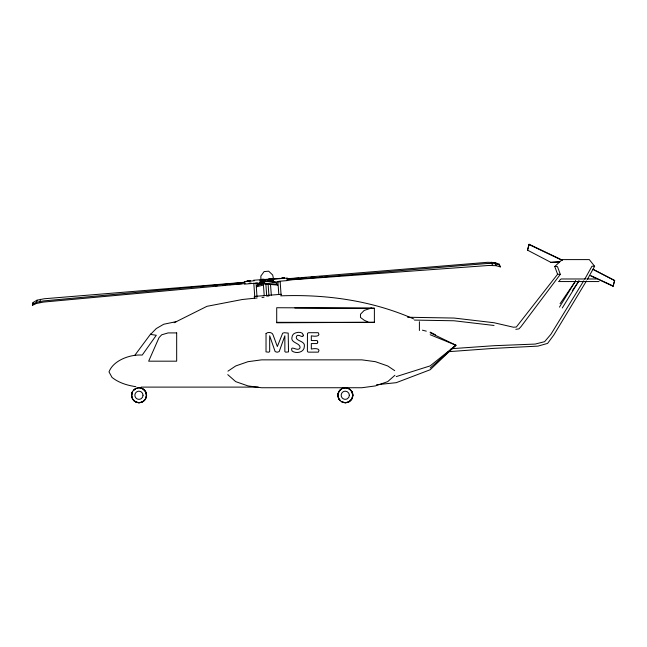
<?xml version="1.0" encoding="UTF-8"?>
<svg xmlns="http://www.w3.org/2000/svg" width="647" height="647" viewBox="0 0 647 647"><rect width="100%" height="100%" fill="white"/><g stroke="black" fill="none" stroke-linecap="round" stroke-linejoin="round"><path stroke-width="0.97" d="M374.378 322.327L374.387 308.239L276.706 307.729L276.706 322.78L374.378 322.327L276.706 322.327M260.523 282.674L260.401 284.09L258.064 285.117L256.592 286.791L257.975 283.968L260.304 282.941M529.084 244.259L527.515 250.252L529.084 244.259L562.211 260.054M131.478 395.26L132.481 391.524M337.791 395.26L338.793 391.524M338.211 394.33L338.963 391.524L341.697 388.782M589.724 275.412L613.081 286.265L614.65 280.483L593 269.265M613.081 286.265L614.65 280.483M245.124 283.58L43.551 302.068L36.321 303.5L32.415 305.376L33.143 302.448L37.016 300.192L44.255 298.76L244.647 282.286M32.415 305.376L33.143 302.448M37.016 300.192L36.321 303.5M40.535 299.294L39.839 302.602M407.537 317.248L454.089 318.049L494.041 322.74L513.386 327.212L516.314 327.05L557.593 274.255L554.746 266.499L562.243 259.601L589.296 259.601L594.625 266.273L587.5 279.213M586.457 280.935L553.727 335.122L547.597 343.403L537.916 346.121L494.041 348.353L448.145 351.709M559.461 307.139L575.595 280.871M562.283 307.988L578.944 280.871M583.723 280.847L550.929 334.264L544.62 341.673L535.166 344.075L494.041 345.7L451.121 348.725M584.783 279.124L591.973 266.184L594.625 266.273M560.076 303.702L575.595 280.952M572.296 290.705L578.944 280.952M134.738 355.413L150.686 333.965M554.746 266.499L557.471 266.596L560.318 274.352L520.956 326.711L518.926 328.878L515.821 329.323M134.018 390.157L135.393 388.782M430.19 332.776L455.917 345.223L430.19 369.744L396.247 382.676L376.554 384.739M430.19 368.046L455.917 345.223L430.19 334.734M394.921 375.276L387.715 381.633L375.406 385.919L361.883 387.739L261.534 387.739L248.003 385.919L235.694 381.633L227.768 374.637M559.291 280.596L561.119 278.978L585.373 278.978M455.917 345.223L430.19 365.878L396.255 376.594M227.938 371.168L235.694 365.967L248.003 361.681L261.534 359.861L361.883 359.861L375.406 361.681L387.715 365.967L394.694 370.65M32.35 304.616L36.224 302.351L43.462 300.928L245.027 282.432M174.164 322.716L206.927 306.33L242.334 299.496L257.094 297.984M371.499 307.98L364.212 310.423L360.476 314.232L360.468 317.451L364.196 320.216L368.022 321.996M138.959 402.741L142.696 401.738L145.438 399.005L146.44 395.26L145.438 391.524L142.696 388.782M345.272 402.741L349.008 401.738L351.75 399.005L352.752 395.26L351.75 391.524L349.008 388.782M260.83 283.249L257.975 283.968L258.064 285.117L263.79 283.677M263.952 283.216L259.18 284.421L259.083 283.273M256.592 286.791L263.264 285.109M176.671 321.543L163.707 324.244L156.267 328.563L150.565 334.41L156.299 335.275L142.203 355.098C130.581 354.127 113.282 360.233 109.003 371.92L112.036 377.427C118.822 382.846 127.378 385.434 135.862 386.671M262.011 297.474L263.976 297.272M249.135 283.208L251.141 283.03M254.32 280.766L244.356 281.582L244.558 284.106L257.514 283.038M273.406 279.197L287.365 278.048L287.567 280.572L278.598 281.308M260.531 280.822L274.595 281.995L275.808 282.504L277.636 285.06L264.89 284.009L263.167 282.593L260.628 281.971M263.329 280.596L265.254 280.434M267.106 280.28L272.808 279.811L273.341 281.874L274.595 281.995M267.041 280.442L273.091 279.949M287.187 278.784L487.579 262.31L494.955 262.536L499.144 264.138L500.341 266.904L496.184 265.691L488.808 265.464L286.928 280.143M200.433 287.074L202.446 286.904M215.54 285.828L217.554 285.667M222.592 285.254L225.609 285.003M229.636 284.672L233.664 284.34M236.689 284.09L241.719 283.677M287.276 279.933L487.676 263.458L495.044 263.685L499.209 264.898L500.341 266.904M262.997 282.432L260.134 282.666L259.932 280.151L273.285 279.051L273.487 281.574M259.512 282.876L262.496 282.626M281.356 294.288L254.295 296.415L254.449 298.364M286.831 278.994L290.851 278.703M292.856 278.558L298.89 278.121M301.898 277.903L305.918 277.612M310.94 277.248L313.949 277.029M319.982 276.584L321.988 276.439M253.487 280.24L280.386 278.364M253.721 283.523L264.17 282.796M273.147 282.165L280.612 281.639M559.509 261.728L550.896 262.367L559.509 262.011M586.667 278.978L596.364 278.978M558.507 281.558L599.017 281.558M280.701 295.857C326.064 294.11 372.074 300.572 413.805 318.979M141.192 387.108L258.242 387.108M294.83 307.956L374.387 308.239M414.468 320.095L454.089 320.775L494.041 325.473M557.593 274.255L560.318 274.352M275.808 282.504L261.857 280.944L261.954 282.092M263.167 282.593L263.07 281.453L264.833 283.249L277.571 284.3M422.434 330.18L426.308 331.159M345.441 402.741L341.697 401.738A7.481 7.481 0 0 0 352.356 398.123A7.481 7.481 0 0 0 347.366 388.03A7.481 7.481 0 0 0 338.017 394.306M139.129 402.741L135.393 401.738L132.651 399.005L131.648 395.26L132.651 391.524A7.481 7.481 0 0 0 138.474 402.717A7.481 7.481 0 0 0 146.157 392.705A7.481 7.481 0 0 0 133.84 389.971M529.084 244.582L562.211 260.385M591.52 275.921L613.081 285.942M430.19 332.129L435.512 334.839M593 269.378L614.65 280.596M527.515 250.146L550.896 262.367M276.479 284.122L277.636 285.06M340.33 400.372L338.963 399.005L337.96 395.26A7.481 7.481 0 0 0 340.152 400.55M496.184 265.691L494.955 262.536M492.561 265.383L491.332 262.229M351.919 391.524L352.922 395.26M145.607 391.524L146.61 395.26M272.905 280.96L273.26 282.335M273.649 279.601L272.686 274.991L268.691 271.19L264.122 271.586L260.854 276.026L260.911 279.779M499.144 264.138L499.209 264.898M283.807 277.709L283.863 278.404M282.351 277.83L282.415 278.525L284.591 278.347L284.526 277.652L281.631 277.887L281.688 278.59M271.408 279.278L271.352 278.574L268.837 278.784L268.901 279.48M270.098 278.679L270.155 279.383M264.833 283.249L264.89 284.009M264.041 279.884L263.984 279.18L261.477 279.391L261.534 280.086M262.731 279.286L262.787 279.989M249.257 280.547L249.313 281.251M247.809 280.669L247.866 281.364M270.511 284.47L271.319 295.137M263.2 282.116L264.235 295.695M280.135 281.38L281.089 295.097M277.903 281.542L278.792 294.272M268.125 284.195L268.942 295.946L266.71 296.1L265.82 283.37M256.042 283.071L257.005 296.779M253.81 283.224L254.772 296.933M419.402 321.696L419.402 330.512M176.671 332.914L176.671 361.18L148.664 361.18L159.016 337.645L161.685 334.806L168.107 332.914L176.671 332.914M303.233 335.154C303.394 339.068 298.558 333.375 296.641 336.036C294.037 341.373 305.554 340.403 304.357 346.315C304.47 352.437 296.172 354.095 292.023 350.989C289.63 344.042 297.992 352.389 300.046 347.868C300.629 342.619 289.783 343.29 292.12 336.65A5.047 5.047 0 0 1 293.908 333.747C296.229 331.992 302.998 331.175 303.233 335.154M317.782 342.069L317.192 343.565L311.32 343.565L311.32 349.057C313.844 348.409 321.284 347.916 318.316 352.146L308.554 352.146L307.721 351.855L307.382 350.9L307.462 333.383L308.554 332.704L318.259 332.704C321.171 336.925 313.86 336.448 311.32 335.801L311.32 340.548L317.192 340.548L317.782 342.069M266.038 333.609L266.022 351.879L268.707 352.194L269.678 351.604L269.678 335.785L275.145 351.596L277.159 352.235L279.189 351.596L284.858 335.785L284.858 351.604L285.82 352.194L288.513 351.879L288.214 333.116L284.373 332.704L282.666 333.197L277.345 346.525L273.074 334.944C272.5 332.129 267.64 331.709 266.038 333.609M143.044 395.26L142.502 397.307L141.006 398.803A4.084 4.084 0 0 1 135.013 396.32A4.084 4.084 0 0 1 138.959 391.176L141.006 391.726L142.502 393.222L143.044 395.26M349.356 395.26L348.806 397.307L347.31 398.803A4.084 4.084 0 0 1 341.325 396.32A4.084 4.084 0 0 1 345.272 391.176L347.31 391.726L348.814 393.222L349.356 395.26M249.985 280.491L247.081 280.725L247.138 281.429L250.041 281.186L249.985 280.491M338.793 399.005A7.481 7.481 0 0 0 351.75 399.005A7.481 7.481 0 0 0 345.272 387.779A7.481 7.481 0 0 0 338.793 399.005M132.481 399.005A7.481 7.481 0 0 0 145.438 399.005A7.481 7.481 0 0 0 138.959 387.779A7.481 7.481 0 0 0 132.481 399.005"/></g></svg>
